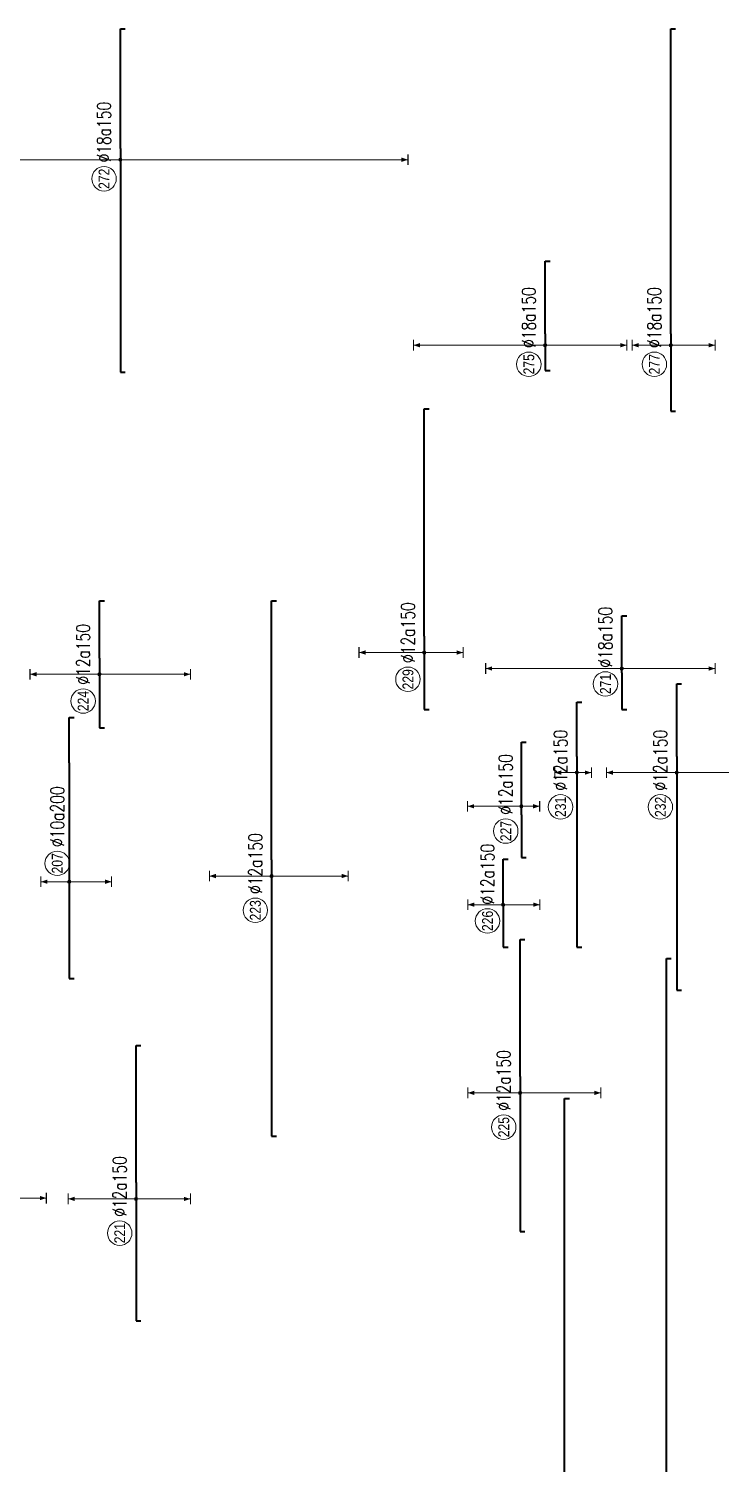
# Model space of a CAD drawing. Header units: millimetres. Extents: x -415354 to 592036, y -374841 to 139309.
# Drawn here: x 71542 to 96983, y -210942 to -158171 of the extents above; entities that cross this region are included whole.
import ezdxf
from ezdxf.enums import TextEntityAlignment as Align

# ---------------------------------------------------------------- set-up
doc = ezdxf.new("R2010")
doc.units = ezdxf.units.MM
doc.header["$MEASUREMENT"] = 0
for name, color, linetype, lineweight in [('NDC_S_DIM', 1, 'Continuous', 15), ('NDC_S_REBAR', 4, 'Continuous', 35), ('NDC_S_VN TEXT', 7, 'Continuous', 20)]:
    doc.layers.add(name, color=color, linetype=linetype, lineweight=lineweight)
doc.styles.add('ARIAL', font='arial.ttf', dxfattribs={"width": 0.8})
doc.styles.add('NDC_EN TXT', font='romans.shx', dxfattribs={"width": 0.8})

# ---------------------------------------------------------------- blocks, each defined once
blk = doc.blocks.new('*U634')
h = blk.add_hatch(color=6)
edge = h.paths.add_edge_path()
edge.add_arc((-2.07, 0), 0.3, 0, 360)
at = {"layer": 'NDC_S_DIM', "color": 8}
for q in [(-2.07, 53.61), (-2.07, -52.91)]:
    blk.add_line((-2.07, 0), q, dxfattribs=at)
for points in [[(-3.07, 53.61, 0.2, 0.2, 0), (-1.07, 53.61, 0, 0, 0)], [(-3.07, -52.91, 0.2, 0.2, 0), (-1.07, -52.91, 0, 0, 0)]]:
    blk.add_lwpolyline(points, format="xyseb", dxfattribs=at)
at = {"layer": 'NDC_S_DIM'}
blk.add_circle((-5.58, 3), 2.25, dxfattribs=at)
at = {"layer": 'NDC_S_DIM', "color": 6}
blk.add_circle((-2.07, 0), 0.3, dxfattribs=at)
at = {"layer": 'NDC_S_DIM', "color": 8}
for points in [[(-2.47, 52.41), (-2.07, 53.61), (-1.67, 52.41)], [(-2.47, -51.71), (-2.07, -52.91), (-1.67, -51.71)]]:
    blk.add_solid(points, dxfattribs=at)
at = {"layer": 'NDC_S_REBAR'}
for p, q in [((0, 0), (-41.17, 0)), ((-41.17, 0), (-41.17, -0.9)), ((0, 0), (22.02, 0)), ((22.02, 0), (22.02, -0.9)), ((-41.17, -0.9), (-41.17, -0.9)), ((22.02, -0.9), (22.02, -0.9))]:
    blk.add_line(p, q, dxfattribs=at)
at = {"layer": 'NDC_S_VN TEXT', "style": 'ARIAL', "width": 0.8}
blk.add_attdef('KHT', text='', height=2, dxfattribs=at).set_placement((-5.58, 3), align=Align.MIDDLE_CENTER)
at = {"layer": 'NDC_S_VN TEXT', "color": 3, "style": 'NDC_EN TXT', "width": 0.75}
blk.add_attdef('DKT', (-2.58, 1.75), '', height=2.5, dxfattribs=at)
blk = doc.blocks.new('*U264')
h = blk.add_hatch(color=6)
edge = h.paths.add_edge_path()
edge.add_arc((-2.99, 0), 0.3, 0, 360)
at = {"layer": 'NDC_S_DIM', "color": 8}
for q in [(-2.99, 12.77), (-2.99, -16.73)]:
    blk.add_line((-2.99, 0), q, dxfattribs=at)
for points in [[(-3.99, 12.77, 0.2, 0.2, 0), (-1.99, 12.77, 0, 0, 0)], [(-3.99, -16.73, 0.2, 0.2, 0), (-1.99, -16.73, 0, 0, 0)]]:
    blk.add_lwpolyline(points, format="xyseb", dxfattribs=at)
at = {"layer": 'NDC_S_DIM'}
blk.add_circle((-7.91, 3), 2.25, dxfattribs=at)
at = {"layer": 'NDC_S_DIM', "color": 6}
blk.add_circle((-2.99, 0), 0.3, dxfattribs=at)
at = {"layer": 'NDC_S_DIM', "color": 8}
for points in [[(-3.39, 11.57), (-2.99, 12.77), (-2.59, 11.57)], [(-3.39, -15.53), (-2.99, -16.73), (-2.59, -15.53)]]:
    blk.add_solid(points, dxfattribs=at)
at = {"layer": 'NDC_S_REBAR'}
for p, q in [((0, 0), (-12.84, 0)), ((-12.84, 0), (-12.84, -0.9)), ((0, 0), (10.5, 0)), ((10.5, 0), (10.5, -0.9)), ((-12.84, -0.9), (-12.84, -0.9)), ((10.5, -0.9), (10.5, -0.9))]:
    blk.add_line(p, q, dxfattribs=at)
at = {"layer": 'NDC_S_VN TEXT', "style": 'ARIAL', "width": 0.8}
blk.add_attdef('KHT', text='', height=2, dxfattribs=at).set_placement((-7.91, 3), align=Align.MIDDLE_CENTER)
at = {"layer": 'NDC_S_VN TEXT', "color": 3, "style": 'NDC_EN TXT', "width": 0.75}
blk.add_attdef('DKT', (-4.91, 1.75), '', height=2.5, dxfattribs=at)
blk = doc.blocks.new('*U293')
h = blk.add_hatch(color=6)
edge = h.paths.add_edge_path()
edge.add_arc((-2.99, 0), 0.3, 0, 360)
at = {"layer": 'NDC_S_DIM', "color": 8}
for q in [(-2.99, 12.93), (-2.99, -24.03)]:
    blk.add_line((-2.99, 0), q, dxfattribs=at)
for points in [[(-3.99, 12.93, 0.2, 0.2, 0), (-1.99, 12.93, 0, 0, 0)], [(-3.99, -24.03, 0.2, 0.2, 0), (-1.99, -24.03, 0, 0, 0)]]:
    blk.add_lwpolyline(points, format="xyseb", dxfattribs=at)
at = {"layer": 'NDC_S_DIM'}
blk.add_circle((-9.29, 3), 2.25, dxfattribs=at)
at = {"layer": 'NDC_S_DIM', "color": 6}
blk.add_circle((-2.99, 0), 0.3, dxfattribs=at)
at = {"layer": 'NDC_S_DIM', "color": 8}
for points in [[(-3.39, 11.73), (-2.99, 12.93), (-2.59, 11.73)], [(-3.39, -22.83), (-2.99, -24.03), (-2.59, -22.83)]]:
    blk.add_solid(points, dxfattribs=at)
at = {"layer": 'NDC_S_REBAR'}
for p, q in [((0, 0), (-42.99, 0)), ((-42.99, 0), (-42.99, -0.9)), ((0, 0), (13.34, 0)), ((13.34, 0), (13.34, -0.9)), ((-42.99, -0.9), (-42.99, -0.9)), ((13.34, -0.9), (13.34, -0.9))]:
    blk.add_line(p, q, dxfattribs=at)
at = {"layer": 'NDC_S_VN TEXT', "style": 'ARIAL', "width": 0.8}
blk.add_attdef('KHT', text='', height=2, dxfattribs=at).set_placement((-9.29, 3), align=Align.MIDDLE_CENTER)
at = {"layer": 'NDC_S_VN TEXT', "color": 3, "style": 'NDC_EN TXT', "width": 0.75}
blk.add_attdef('DKT', (-6.29, 1.75), '', height=2.5, dxfattribs=at)
blk = doc.blocks.new('*U656')
h = blk.add_hatch(color=6)
edge = h.paths.add_edge_path()
edge.add_arc((-2.99, 0), 0.3, 0, 360)
at = {"layer": 'NDC_S_DIM', "color": 8}
for q in [(-2.99, 12), (-2.99, -7.18)]:
    blk.add_line((-2.99, 0), q, dxfattribs=at)
for points in [[(-3.99, 12, 0.2, 0.2, 0), (-1.99, 12, 0, 0, 0)], [(-3.99, -7.18, 0.2, 0.2, 0), (-1.99, -7.18, 0, 0, 0)]]:
    blk.add_lwpolyline(points, format="xyseb", dxfattribs=at)
at = {"layer": 'NDC_S_DIM'}
blk.add_circle((-7.91, 3), 2.25, dxfattribs=at)
at = {"layer": 'NDC_S_DIM', "color": 6}
blk.add_circle((-2.99, 0), 0.3, dxfattribs=at)
at = {"layer": 'NDC_S_DIM', "color": 8}
for points in [[(-3.39, 10.8), (-2.99, 12), (-2.59, 10.8)], [(-3.39, -5.98), (-2.99, -7.18), (-2.59, -5.98)]]:
    blk.add_solid(points, dxfattribs=at)
at = {"layer": 'NDC_S_REBAR'}
for p, q in [((0, 0), (-13.45, 0)), ((-13.45, 0), (-13.45, -0.9)), ((0, 0), (41.83, 0)), ((41.83, 0), (41.83, -0.9)), ((-13.45, -0.9), (-13.45, -0.9)), ((41.83, -0.9), (41.83, -0.9))]:
    blk.add_line(p, q, dxfattribs=at)
at = {"layer": 'NDC_S_VN TEXT', "style": 'ARIAL', "width": 0.8}
blk.add_attdef('KHT', text='', height=2, dxfattribs=at).set_placement((-7.91, 3), align=Align.MIDDLE_CENTER)
at = {"layer": 'NDC_S_VN TEXT', "color": 3, "style": 'NDC_EN TXT', "width": 0.75}
blk.add_attdef('DKT', (-4.91, 1.75), '', height=2.5, dxfattribs=at)
blk = doc.blocks.new('*U657')
h = blk.add_hatch(color=6)
edge = h.paths.add_edge_path()
edge.add_arc((-2.99, 0), 0.3, 0, 360)
at = {"layer": 'NDC_S_DIM', "color": 8}
for q in [(-2.99, 9.62), (-2.99, -14.88)]:
    blk.add_line((-2.99, 0), q, dxfattribs=at)
for points in [[(-3.99, 9.62, 0.2, 0.2, 0), (-1.99, 9.62, 0, 0, 0)], [(-3.99, -14.88, 0.2, 0.2, 0), (-1.99, -14.88, 0, 0, 0)]]:
    blk.add_lwpolyline(points, format="xyseb", dxfattribs=at)
at = {"layer": 'NDC_S_DIM'}
blk.add_circle((-9.29, 3), 2.25, dxfattribs=at)
at = {"layer": 'NDC_S_DIM', "color": 6}
blk.add_circle((-2.99, 0), 0.3, dxfattribs=at)
at = {"layer": 'NDC_S_DIM', "color": 8}
for points in [[(-3.39, 8.42), (-2.99, 9.62), (-2.59, 8.42)], [(-3.39, -13.68), (-2.99, -14.88), (-2.59, -13.68)]]:
    blk.add_solid(points, dxfattribs=at)
at = {"layer": 'NDC_S_REBAR'}
for p, q in [((0, 0), (-28.46, 0)), ((-28.46, 0), (-28.46, -0.9)), ((0, 0), (25.24, 0)), ((25.24, 0), (25.24, -0.9)), ((-28.46, -0.9), (-28.46, -0.9)), ((25.24, -0.9), (25.24, -0.9))]:
    blk.add_line(p, q, dxfattribs=at)
at = {"layer": 'NDC_S_VN TEXT', "style": 'ARIAL', "width": 0.8}
blk.add_attdef('KHT', text='', height=2, dxfattribs=at).set_placement((-9.29, 3), align=Align.MIDDLE_CENTER)
at = {"layer": 'NDC_S_VN TEXT', "color": 3, "style": 'NDC_EN TXT', "width": 0.75}
blk.add_attdef('DKT', (-6.29, 1.75), '', height=2.5, dxfattribs=at)
blk = doc.blocks.new('*U666')
h = blk.add_hatch(color=6)
edge = h.paths.add_edge_path()
edge.add_arc((-14.43, 0), 0.3, 0, 360)
at = {"layer": 'NDC_S_DIM', "color": 8}
for q in [(-14.43, 21.57), (-14.43, -6.55)]:
    blk.add_line((-14.43, 0), q, dxfattribs=at)
for points in [[(-15.43, 21.57, 0.2, 0.2, 0), (-13.43, 21.57, 0, 0, 0)], [(-15.43, -6.55, 0.2, 0.2, 0), (-13.43, -6.55, 0, 0, 0)]]:
    blk.add_lwpolyline(points, format="xyseb", dxfattribs=at)
at = {"layer": 'NDC_S_DIM'}
blk.add_circle((-11.04, 3), 2.25, dxfattribs=at)
at = {"layer": 'NDC_S_DIM', "color": 6}
blk.add_circle((-14.43, 0), 0.3, dxfattribs=at)
at = {"layer": 'NDC_S_DIM', "color": 8}
for points in [[(-14.83, 20.37), (-14.43, 21.57), (-14.03, 20.37)], [(-14.83, -5.35), (-14.43, -6.55), (-14.03, -5.35)]]:
    blk.add_solid(points, dxfattribs=at)
at = {"layer": 'NDC_S_REBAR'}
for p, q in [((0, 0), (-66.32, 0)), ((-66.32, 0), (-66.32, -0.9)), ((0, 0), (182.15, 0)), ((182.15, 0), (182.15, -0.9)), ((-66.32, -0.9), (-66.32, -0.9)), ((182.15, -0.9), (182.15, -0.9))]:
    blk.add_line(p, q, dxfattribs=at)
at = {"layer": 'NDC_S_VN TEXT', "style": 'ARIAL', "width": 0.8}
blk.add_attdef('KHT', text='', height=2, dxfattribs=at).set_placement((-11.04, 3), align=Align.MIDDLE_CENTER)
at = {"layer": 'NDC_S_VN TEXT', "color": 3, "style": 'NDC_EN TXT', "width": 0.75}
blk.add_attdef('DKT', (-8.04, 1.75), '', height=2.5, dxfattribs=at)
blk = doc.blocks.new('*U691')
h = blk.add_hatch(color=6)
edge = h.paths.add_edge_path()
edge.add_arc((-21.85, 0), 0.3, 0, 360)
at = {"layer": 'NDC_S_DIM', "color": 8}
for q in [(-21.85, 5.21), (-21.85, -7.79)]:
    blk.add_line((-21.85, 0), q, dxfattribs=at)
for points in [[(-22.85, 5.21, 0.2, 0.2, 0), (-20.85, 5.21, 0, 0, 0)], [(-22.85, -7.79, 0.2, 0.2, 0), (-20.85, -7.79, 0, 0, 0)]]:
    blk.add_lwpolyline(points, format="xyseb", dxfattribs=at)
at = {"layer": 'NDC_S_DIM'}
blk.add_circle((-18.47, 2.21), 2.25, dxfattribs=at)
at = {"layer": 'NDC_S_DIM', "color": 6}
blk.add_circle((-21.85, 0), 0.3, dxfattribs=at)
at = {"layer": 'NDC_S_DIM', "color": 8}
for points in [[(-22.25, 4.01), (-21.85, 5.21), (-21.45, 4.01)], [(-22.25, -6.59), (-21.85, -7.79), (-21.45, -6.59)]]:
    blk.add_solid(points, dxfattribs=at)
at = {"layer": 'NDC_S_REBAR'}
for p, q in [((0, 0), (-39.66, 0)), ((-39.66, 0), (-39.66, -0.9)), ((0, 0), (8.38, 0)), ((8.38, 0), (8.38, -0.9)), ((-39.66, -0.9), (-39.66, -0.9)), ((8.38, -0.9), (8.38, -0.9))]:
    blk.add_line(p, q, dxfattribs=at)
at = {"layer": 'NDC_S_VN TEXT', "style": 'ARIAL', "width": 0.8}
blk.add_attdef('KHT', text='', height=2, dxfattribs=at).set_placement((-18.47, 2.21), align=Align.MIDDLE_CENTER)
at = {"layer": 'NDC_S_VN TEXT', "color": 3, "style": 'NDC_EN TXT', "width": 0.75}
blk.add_attdef('DKT', (-15.47, 0.96), '', height=2.5, dxfattribs=at)
blk = doc.blocks.new('*U752')
h = blk.add_hatch(color=6)
edge = h.paths.add_edge_path()
edge.add_arc((-14.43, 0), 0.3, 0, 360)
at = {"layer": 'NDC_S_DIM', "color": 8}
for q in [(-14.43, 7.17), (-14.43, -7.46)]:
    blk.add_line((-14.43, 0), q, dxfattribs=at)
for points in [[(-15.43, 7.17, 0.2, 0.2, 0), (-13.43, 7.17, 0, 0, 0)], [(-15.43, -7.46, 0.2, 0.2, 0), (-13.43, -7.46, 0, 0, 0)]]:
    blk.add_lwpolyline(points, format="xyseb", dxfattribs=at)
at = {"layer": 'NDC_S_DIM'}
blk.add_circle((-11.04, 3), 2.25, dxfattribs=at)
at = {"layer": 'NDC_S_DIM', "color": 6}
blk.add_circle((-14.43, 0), 0.3, dxfattribs=at)
at = {"layer": 'NDC_S_DIM', "color": 8}
for points in [[(-14.83, 5.97), (-14.43, 7.17), (-14.03, 5.97)], [(-14.83, -6.26), (-14.43, -7.46), (-14.03, -6.26)]]:
    blk.add_solid(points, dxfattribs=at)
at = {"layer": 'NDC_S_REBAR'}
for p, q in [((0, 0), (-51.32, 0)), ((-51.32, 0), (-51.32, -0.9)), ((0, 0), (207.88, 0)), ((207.88, 0), (207.88, -0.9)), ((-51.32, -0.9), (-51.32, -0.9)), ((207.88, -0.9), (207.88, -0.9))]:
    blk.add_line(p, q, dxfattribs=at)
at = {"layer": 'NDC_S_VN TEXT', "style": 'ARIAL', "width": 0.8}
blk.add_attdef('KHT', text='', height=2, dxfattribs=at).set_placement((-11.04, 3), align=Align.MIDDLE_CENTER)
at = {"layer": 'NDC_S_VN TEXT', "color": 3, "style": 'NDC_EN TXT', "width": 0.75}
blk.add_attdef('DKT', (-8.04, 1.75), '', height=2.5, dxfattribs=at)
blk = doc.blocks.new('*U772')
h = blk.add_hatch(color=6)
edge = h.paths.add_edge_path()
edge.add_arc((-2.99, 0), 0.3, 0, 360)
at = {"layer": 'NDC_S_DIM', "color": 8}
for q in [(-2.99, 4.07), (-2.99, -2.68)]:
    blk.add_line((-2.99, 0), q, dxfattribs=at)
for points in [[(-3.99, 4.07, 0.2, 0.2, 0), (-1.99, 4.07, 0, 0, 0)], [(-3.99, -2.68, 0.2, 0.2, 0), (-1.99, -2.68, 0, 0, 0)]]:
    blk.add_lwpolyline(points, format="xyseb", dxfattribs=at)
at = {"layer": 'NDC_S_DIM'}
blk.add_circle((-9.29, 3), 2.25, dxfattribs=at)
at = {"layer": 'NDC_S_DIM', "color": 6}
blk.add_circle((-2.99, 0), 0.3, dxfattribs=at)
at = {"layer": 'NDC_S_DIM', "color": 8}
for points in [[(-3.39, 2.87), (-2.99, 4.07), (-2.59, 2.87)], [(-3.39, -1.48), (-2.99, -2.68), (-2.59, -1.48)]]:
    blk.add_solid(points, dxfattribs=at)
at = {"layer": 'NDC_S_REBAR'}
for p, q in [((0, 0), (-35.12, 0)), ((-35.12, 0), (-35.12, -0.9)), ((0, 0), (9.98, 0)), ((9.98, 0), (9.98, -0.9)), ((-35.12, -0.9), (-35.12, -0.9)), ((9.98, -0.9), (9.98, -0.9))]:
    blk.add_line(p, q, dxfattribs=at)
at = {"layer": 'NDC_S_VN TEXT', "style": 'ARIAL', "width": 0.8}
blk.add_attdef('KHT', text='', height=2, dxfattribs=at).set_placement((-9.29, 3), align=Align.MIDDLE_CENTER)
at = {"layer": 'NDC_S_VN TEXT', "color": 3, "style": 'NDC_EN TXT', "width": 0.75}
blk.add_attdef('DKT', (-6.29, 1.75), '', height=2.5, dxfattribs=at)
blk = doc.blocks.new('*U774')
h = blk.add_hatch(color=6)
edge = h.paths.add_edge_path()
edge.add_arc((1.57, 0), 0.3, 0, 360)
at = {"layer": 'NDC_S_DIM', "color": 8}
for q in [(1.57, 9.89), (1.57, -3.36)]:
    blk.add_line((1.57, 0), q, dxfattribs=at)
for points in [[(0.57, 9.89, 0.2, 0.2, 0), (2.57, 9.89, 0, 0, 0)], [(0.57, -3.36, 0.2, 0.2, 0), (2.57, -3.36, 0, 0, 0)]]:
    blk.add_lwpolyline(points, format="xyseb", dxfattribs=at)
at = {"layer": 'NDC_S_DIM'}
blk.add_circle((-2.99, 2.87), 2.25, dxfattribs=at)
at = {"layer": 'NDC_S_DIM', "color": 6}
blk.add_circle((1.57, 0), 0.3, dxfattribs=at)
at = {"layer": 'NDC_S_DIM', "color": 8}
for points in [[(1.17, 8.69), (1.57, 9.89), (1.97, 8.69)], [(1.17, -2.16), (1.57, -3.36), (1.97, -2.16)]]:
    blk.add_solid(points, dxfattribs=at)
at = {"layer": 'NDC_S_REBAR'}
for p, q in [((0, 0), (-7.84, 0)), ((-7.84, 0), (-7.84, -0.9)), ((0, 0), (13.34, 0)), ((13.34, 0), (13.34, -0.9)), ((-7.84, -0.9), (-7.84, -0.9)), ((13.34, -0.9), (13.34, -0.9))]:
    blk.add_line(p, q, dxfattribs=at)
at = {"layer": 'NDC_S_VN TEXT', "style": 'ARIAL', "width": 0.8}
blk.add_attdef('KHT', text='', height=2, dxfattribs=at).set_placement((-2.99, 2.87), align=Align.MIDDLE_CENTER)
at = {"layer": 'NDC_S_VN TEXT', "color": 3, "style": 'NDC_EN TXT', "width": 0.75}
blk.add_attdef('DKT', (0.01, 1.62), '', height=2.5, dxfattribs=at)
blk = doc.blocks.new('*U773')
h = blk.add_hatch(color=6)
edge = h.paths.add_edge_path()
edge.add_arc((0, 0), 0.3, 0, 360)
at = {"layer": 'NDC_S_DIM', "color": 8}
for q in [(0, 6.5), (0, -6.75)]:
    blk.add_line((0, 0), q, dxfattribs=at)
for points in [[(-1, 6.5, 0.2, 0.2, 0), (1, 6.5, 0, 0, 0)], [(-1, -6.75, 0.2, 0.2, 0), (1, -6.75, 0, 0, 0)]]:
    blk.add_lwpolyline(points, format="xyseb", dxfattribs=at)
at = {"layer": 'NDC_S_DIM'}
blk.add_circle((-2.99, 2.87), 2.25, dxfattribs=at)
at = {"layer": 'NDC_S_DIM', "color": 6}
blk.add_circle((0, 0), 0.3, dxfattribs=at)
at = {"layer": 'NDC_S_DIM', "color": 8}
for points in [[(-0.4, 5.3), (0, 6.5), (0.4, 5.3)], [(-0.4, -5.55), (0, -6.75), (0.4, -5.55)]]:
    blk.add_solid(points, dxfattribs=at)
at = {"layer": 'NDC_S_REBAR'}
for p, q in [((0, 0), (-7.84, 0)), ((-7.84, 0), (-7.84, -0.9)), ((0, 0), (8.38, 0)), ((8.38, 0), (8.38, -0.9)), ((-7.84, -0.9), (-7.84, -0.9)), ((8.38, -0.9), (8.38, -0.9))]:
    blk.add_line(p, q, dxfattribs=at)
at = {"layer": 'NDC_S_VN TEXT', "style": 'ARIAL', "width": 0.8}
blk.add_attdef('KHT', text='', height=2, dxfattribs=at).set_placement((-2.99, 2.87), align=Align.MIDDLE_CENTER)
at = {"layer": 'NDC_S_VN TEXT', "color": 3, "style": 'NDC_EN TXT', "width": 0.75}
blk.add_attdef('DKT', (0.01, 1.62), '', height=2.5, dxfattribs=at)
blk = doc.blocks.new('*U775')
h = blk.add_hatch(color=6)
edge = h.paths.add_edge_path()
edge.add_arc((-2.99, 0), 0.3, 0, 360)
at = {"layer": 'NDC_S_DIM', "color": 8}
for q in [(-2.99, 11.44), (-2.99, -14.07)]:
    blk.add_line((-2.99, 0), q, dxfattribs=at)
for points in [[(-3.99, 11.44, 0.2, 0.2, 0), (-1.99, 11.44, 0, 0, 0)], [(-3.99, -14.07, 0.2, 0.2, 0), (-1.99, -14.07, 0, 0, 0)]]:
    blk.add_lwpolyline(points, format="xyseb", dxfattribs=at)
at = {"layer": 'NDC_S_DIM'}
blk.add_circle((-9.29, 3), 2.25, dxfattribs=at)
at = {"layer": 'NDC_S_DIM', "color": 6}
blk.add_circle((-2.99, 0), 0.3, dxfattribs=at)
at = {"layer": 'NDC_S_DIM', "color": 8}
for points in [[(-3.39, 10.24), (-2.99, 11.44), (-2.59, 10.24)], [(-3.39, -12.87), (-2.99, -14.07), (-2.59, -12.87)]]:
    blk.add_solid(points, dxfattribs=at)
at = {"layer": 'NDC_S_REBAR'}
for p, q in [((0, 0), (-50.82, 0)), ((-50.82, 0), (-50.82, -0.9)), ((0, 0), (47.6, 0)), ((47.6, 0), (47.6, -0.9)), ((-50.82, -0.9), (-50.82, -0.9)), ((47.6, -0.9), (47.6, -0.9))]:
    blk.add_line(p, q, dxfattribs=at)
at = {"layer": 'NDC_S_VN TEXT', "style": 'ARIAL', "width": 0.8}
blk.add_attdef('KHT', text='', height=2, dxfattribs=at).set_placement((-9.29, 3), align=Align.MIDDLE_CENTER)
at = {"layer": 'NDC_S_VN TEXT', "color": 3, "style": 'NDC_EN TXT', "width": 0.75}
blk.add_attdef('DKT', (-6.29, 1.75), '', height=2.5, dxfattribs=at)
blk = doc.blocks.new('*U664')
h = blk.add_hatch(color=6)
edge = h.paths.add_edge_path()
edge.add_arc((-2.99, 0), 0.3, 0, 360)
at = {"layer": 'NDC_S_DIM', "color": 8}
for q in [(-2.99, 12.21), (-2.99, -28.79)]:
    blk.add_line((-2.99, 0), q, dxfattribs=at)
for points in [[(-3.99, 12.21, 0.2, 0.2, 0), (-1.99, 12.21, 0, 0, 0)], [(-3.99, -28.79, 0.2, 0.2, 0), (-1.99, -28.79, 0, 0, 0)]]:
    blk.add_lwpolyline(points, format="xyseb", dxfattribs=at)
at = {"layer": 'NDC_S_DIM'}
blk.add_circle((-19.79, 3), 2.25, dxfattribs=at)
at = {"layer": 'NDC_S_DIM', "color": 6}
blk.add_circle((-2.99, 0), 0.3, dxfattribs=at)
at = {"layer": 'NDC_S_DIM', "color": 8}
for points in [[(-3.39, 11.01), (-2.99, 12.21), (-2.59, 11.01)], [(-3.39, -27.59), (-2.99, -28.79), (-2.59, -27.59)]]:
    blk.add_solid(points, dxfattribs=at)
at = {"layer": 'NDC_S_REBAR'}
for p, q in [((0, 0), (-51.07, 0)), ((-51.07, 0), (-51.07, -0.9)), ((0, 0), (26.09, 0)), ((26.09, 0), (26.09, -0.9)), ((-51.07, -0.9), (-51.07, -0.9)), ((26.09, -0.9), (26.09, -0.9))]:
    blk.add_line(p, q, dxfattribs=at)
at = {"layer": 'NDC_S_VN TEXT', "style": 'ARIAL', "width": 0.8}
blk.add_attdef('KHT', text='', height=2, dxfattribs=at).set_placement((-19.79, 3), align=Align.MIDDLE_CENTER)
at = {"layer": 'NDC_S_VN TEXT', "color": 3, "style": 'NDC_EN TXT', "width": 0.75}
blk.add_attdef('DKT', (-16.79, 1.75), '', height=2.5, dxfattribs=at)
blk = doc.blocks.new('*U781')
h = blk.add_hatch(color=6)
edge = h.paths.add_edge_path()
edge.add_arc((-2.07, 0), 0.3, 0, 360)
at = {"layer": 'NDC_S_DIM', "color": 8}
for q in [(-2.07, 24.21), (-2.07, -15.02)]:
    blk.add_line((-2.07, 0), q, dxfattribs=at)
for points in [[(-3.07, 24.21, 0.2, 0.2, 0), (-1.07, 24.21, 0, 0, 0)], [(-3.07, -15.02, 0.2, 0.2, 0), (-1.07, -15.02, 0, 0, 0)]]:
    blk.add_lwpolyline(points, format="xyseb", dxfattribs=at)
at = {"layer": 'NDC_S_DIM'}
blk.add_circle((-5.58, 3), 2.25, dxfattribs=at)
at = {"layer": 'NDC_S_DIM', "color": 6}
blk.add_circle((-2.07, 0), 0.3, dxfattribs=at)
at = {"layer": 'NDC_S_DIM', "color": 8}
for points in [[(-2.47, 23.01), (-2.07, 24.21), (-1.67, 23.01)], [(-2.47, -13.82), (-2.07, -15.02), (-1.67, -13.82)]]:
    blk.add_solid(points, dxfattribs=at)
at = {"layer": 'NDC_S_REBAR'}
for p, q in [((0, 0), (-6.75, 0)), ((-6.75, 0), (-6.75, -0.9)), ((0, 0), (13.39, 0)), ((13.39, 0), (13.39, -0.9)), ((-6.75, -0.9), (-6.75, -0.9)), ((13.39, -0.9), (13.39, -0.9))]:
    blk.add_line(p, q, dxfattribs=at)
at = {"layer": 'NDC_S_VN TEXT', "style": 'ARIAL', "width": 0.8}
blk.add_attdef('KHT', text='', height=2, dxfattribs=at).set_placement((-5.58, 3), align=Align.MIDDLE_CENTER)
at = {"layer": 'NDC_S_VN TEXT', "color": 3, "style": 'NDC_EN TXT', "width": 0.75}
blk.add_attdef('DKT', (-2.58, 1.75), '', height=2.5, dxfattribs=at)
blk = doc.blocks.new('*U782')
h = blk.add_hatch(color=6)
edge = h.paths.add_edge_path()
edge.add_arc((-2.07, 0), 0.3, 0, 360)
at = {"layer": 'NDC_S_DIM', "color": 8}
for q in [(-2.07, 7.08), (-2.07, -8.17)]:
    blk.add_line((-2.07, 0), q, dxfattribs=at)
for points in [[(-3.07, 7.08, 0.2, 0.2, 0), (-1.07, 7.08, 0, 0, 0)], [(-3.07, -8.17, 0.2, 0.2, 0), (-1.07, -8.17, 0, 0, 0)]]:
    blk.add_lwpolyline(points, format="xyseb", dxfattribs=at)
at = {"layer": 'NDC_S_DIM'}
blk.add_circle((-5.58, 3), 2.25, dxfattribs=at)
at = {"layer": 'NDC_S_DIM', "color": 6}
blk.add_circle((-2.07, 0), 0.3, dxfattribs=at)
at = {"layer": 'NDC_S_DIM', "color": 8}
for points in [[(-2.47, 5.88), (-2.07, 7.08), (-1.67, 5.88)], [(-2.47, -6.97), (-2.07, -8.17), (-1.67, -6.97)]]:
    blk.add_solid(points, dxfattribs=at)
at = {"layer": 'NDC_S_REBAR'}
for p, q in [((0, 0), (-14.18, 0)), ((-14.18, 0), (-14.18, -0.9)), ((0, 0), (56.14, 0)), ((56.14, 0), (56.14, -0.9)), ((-14.18, -0.9), (-14.18, -0.9)), ((56.14, -0.9), (56.14, -0.9))]:
    blk.add_line(p, q, dxfattribs=at)
at = {"layer": 'NDC_S_VN TEXT', "style": 'ARIAL', "width": 0.8}
blk.add_attdef('KHT', text='', height=2, dxfattribs=at).set_placement((-5.58, 3), align=Align.MIDDLE_CENTER)
at = {"layer": 'NDC_S_VN TEXT', "color": 3, "style": 'NDC_EN TXT', "width": 0.75}
blk.add_attdef('DKT', (-2.58, 1.75), '', height=2.5, dxfattribs=at)
blk = doc.blocks.new('*U785')
h = blk.add_hatch(color=6)
edge = h.paths.add_edge_path()
edge.add_arc((0.77, 0), 0.3, 0, 360)
at = {"layer": 'NDC_S_DIM', "color": 8}
for q in [(0.77, 25.04), (0.77, -17.17)]:
    blk.add_line((0.77, 0), q, dxfattribs=at)
for points in [[(-0.23, 25.04, 0.2, 0.2, 0), (1.77, 25.04, 0, 0, 0)], [(-0.23, -17.17, 0.2, 0.2, 0), (1.77, -17.17, 0, 0, 0)]]:
    blk.add_lwpolyline(points, format="xyseb", dxfattribs=at)
at = {"layer": 'NDC_S_DIM'}
blk.add_circle((-2.07, 3), 2.25, dxfattribs=at)
at = {"layer": 'NDC_S_DIM', "color": 6}
blk.add_circle((0.77, 0), 0.3, dxfattribs=at)
at = {"layer": 'NDC_S_DIM', "color": 8}
for points in [[(0.37, 23.84), (0.77, 25.04), (1.17, 23.84)], [(0.37, -15.97), (0.77, -17.17), (1.17, -15.97)]]:
    blk.add_solid(points, dxfattribs=at)
at = {"layer": 'NDC_S_REBAR'}
for p, q in [((0, 0), (-6.75, 0)), ((-6.75, 0), (-6.75, -0.9)), ((0, 0), (10.44, 0)), ((10.44, 0), (10.44, -0.9)), ((-6.75, -0.9), (-6.75, -0.9)), ((10.44, -0.9), (10.44, -0.9))]:
    blk.add_line(p, q, dxfattribs=at)
at = {"layer": 'NDC_S_VN TEXT', "style": 'ARIAL', "width": 0.8}
blk.add_attdef('KHT', text='', height=2, dxfattribs=at).set_placement((-2.07, 3), align=Align.MIDDLE_CENTER)
at = {"layer": 'NDC_S_VN TEXT', "color": 3, "style": 'NDC_EN TXT', "width": 0.75}
blk.add_attdef('DKT', (0.93, 1.75), '', height=2.5, dxfattribs=at)
blk = doc.blocks.new('*U830')
h = blk.add_hatch(color=6)
edge = h.paths.add_edge_path()
edge.add_arc((-2.99, 0), 0.3, 0, 360)
at = {"layer": 'NDC_S_DIM', "color": 8}
for q in [(-2.99, 12.49), (-2.99, -10)]:
    blk.add_line((-2.99, 0), q, dxfattribs=at)
for points in [[(-3.99, 12.49, 0.2, 0.2, 0), (-1.99, 12.49, 0, 0, 0)], [(-3.99, -10, 0.2, 0.2, 0), (-1.99, -10, 0, 0, 0)]]:
    blk.add_lwpolyline(points, format="xyseb", dxfattribs=at)
at = {"layer": 'NDC_S_DIM'}
blk.add_circle((-9.29, 3), 2.25, dxfattribs=at)
at = {"layer": 'NDC_S_DIM', "color": 6}
blk.add_circle((-2.99, 0), 0.3, dxfattribs=at)
at = {"layer": 'NDC_S_DIM', "color": 8}
for points in [[(-3.39, 11.29), (-2.99, 12.49), (-2.59, 11.29)], [(-3.39, -8.8), (-2.99, -10), (-2.59, -8.8)]]:
    blk.add_solid(points, dxfattribs=at)
at = {"layer": 'NDC_S_REBAR'}
for p, q in [((0, 0), (-25.4, 0)), ((-25.4, 0), (-25.4, -0.9)), ((0, 0), (25.24, 0)), ((25.24, 0), (25.24, -0.9)), ((-25.4, -0.9), (-25.4, -0.9)), ((25.24, -0.9), (25.24, -0.9))]:
    blk.add_line(p, q, dxfattribs=at)
at = {"layer": 'NDC_S_VN TEXT', "style": 'ARIAL', "width": 0.8}
blk.add_attdef('KHT', text='', height=2, dxfattribs=at).set_placement((-9.29, 3), align=Align.MIDDLE_CENTER)
at = {"layer": 'NDC_S_VN TEXT', "color": 3, "style": 'NDC_EN TXT', "width": 0.75}
blk.add_attdef('DKT', (-6.29, 1.75), '', height=2.5, dxfattribs=at)

msp = doc.modelspace()

# ---------------------------------------------------------------- block references
at = {"xscale": 200, "yscale": 200, "zscale": 200, "rotation": 90}
for name, p, values in [('*U634', (74913.5, -162576), {'KHT': '272', 'DKT': '%%C18a150'}), ('*U782', (95158.3, -169399.4), {'KHT': '277', 'DKT': '%%C18a150'}), ('*U781', (90538.5, -169399.4), {'KHT': '275', 'DKT': '%%C18a150'}), ('*U656', (86092.5, -180520.8), {'KHT': '229', 'DKT': '%%C12a150'}), ('*U264', (74145.6, -181320.8), {'KHT': '224', 'DKT': '%%C12a150'}), ('*U775', (80478.7, -188741.4), {'KHT': '223', 'DKT': '%%C12a150'}), ('*U785', (93358.4, -181860.3), {'KHT': '271', 'DKT': '%%C18a150'}), ('*U293', (95378.2, -184937.9), {'KHT': '232', 'DKT': '%%C12a150'}), ('*U772', (91705.7, -184937.9), {'KHT': '231', 'DKT': '%%C12a150'}), ('*U691', (73033.7, -185178.3), {'KHT': '207', 'DKT': '%%C10a200'}), ('*U774', (89664.9, -187088.1), {'KHT': '227', 'DKT': '%%C12a150'}), ('*U773', (88993.4, -190393.1), {'KHT': '226', 'DKT': '%%C12a150'}), ('*U657', (89616.6, -196718.3), {'KHT': '225', 'DKT': '%%C12a150'}), ('*U752', (95001.4, -233947.1), {'KHT': '265', 'DKT': '%%C18a300'}), ('*U664', (66434.3, -200588.3), {'KHT': '219', 'DKT': '%%C12a200'}), ('*U830', (75490.8, -200618.1), {'KHT': '221', 'DKT': '%%C12a150'}), ('*U666', (91256.8, -233947.1), {'KHT': '264', 'DKT': '%%C18a300'})]:
    msp.add_blockref(name, p, dxfattribs=at).add_auto_attribs(values)

doc.saveas('drawing.dxf')
